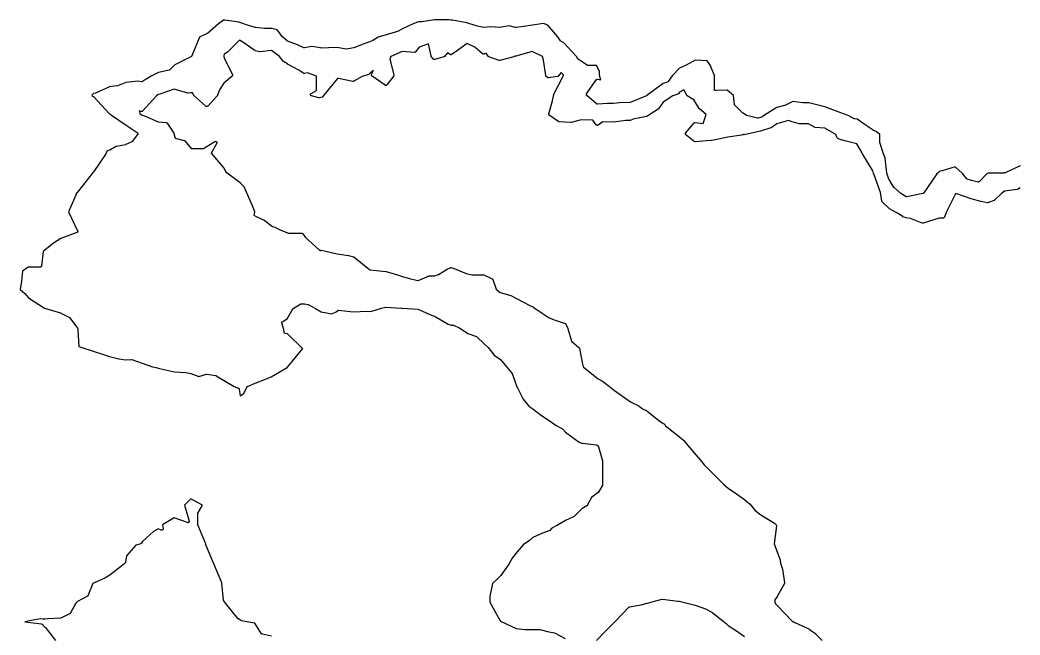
# Model space of a CAD drawing. Header units: millimetres. Extents: x 0 to 500, y 0 to 700.
# Drawn here: x 197.5 to 254.4, y 461.3 to 496.4 of the extents above; entities that cross this region are included whole.
import ezdxf

# ---------------------------------------------------------------- set-up
doc = ezdxf.new("R2010")
doc.units = ezdxf.units.MM
doc.layers.add('CORTE', color=1, linetype='Continuous')
doc.layers.add('GRABADO', color=5, linetype='Continuous')

msp = doc.modelspace()

# ---------------------------------------------------------------- linework, layer by layer
at = {"layer": 'CORTE'}
msp.add_lwpolyline([(254.457, 486.791), (254.312, 486.708), (254.307, 486.706), (254.301, 486.703), (254.292, 486.701), (253.571, 486.608), (253.391, 486.485), (252.99, 486.1), (252.982, 486.093), (252.971, 486.087), (252.647, 485.958), (252.643, 485.956), (252.632, 485.953), (252.623, 485.952), (252.612, 485.952), (252.606, 485.953), (252.227, 486.02), (252.223, 486.021), (251.67, 486.18), (251.669, 486.181), (250.802, 486.472), (250.787, 486.476), (250.787, 486.473), (250.786, 486.466), (250.784, 486.457), (250.781, 486.449), (250.24, 485.402), (250.141, 485.122), (250.137, 485.115), (250.132, 485.107), (250.126, 485.1), (250.118, 485.093), (250.111, 485.088), (250.102, 485.083), (250.088, 485.078), (250.078, 485.077), (249.851, 485.068), (249.543, 484.978), (248.934, 484.783), (248.927, 484.782), (248.917, 484.78), (248.907, 484.78), (248.898, 484.782), (248.888, 484.784), (248.884, 484.786), (248.223, 485.05), (247.971, 485.09), (247.967, 485.091), (247.963, 485.092), (247.784, 485.157), (247.778, 485.16), (247.434, 485.367), (247.019, 485.604), (247.015, 485.607), (247.01, 485.61), (246.603, 486.006), (246.599, 486.01), (246.593, 486.018), (246.588, 486.028), (246.585, 486.035), (246.584, 486.039), (246.582, 486.046), (246.508, 486.524), (246.137, 487.539), (246.105, 487.632), (246.104, 487.638), (246.102, 487.644), (246.098, 487.683), (246.065, 487.769), (245.479, 488.728), (245.478, 488.729), (245.343, 488.972), (245.157, 489.308), (244.557, 489.452), (244.262, 489.522), (244.258, 489.524), (244.251, 489.526), (244.081, 489.608), (244.073, 489.612), (244.061, 489.621), (244.055, 489.627), (244.052, 489.631), (244.047, 489.638), (244.044, 489.644), (243.96, 489.826), (243.331, 490.203), (242.782, 490.24), (242.77, 490.242), (242.758, 490.247), (242.408, 490.44), (241.896, 490.44), (241.891, 490.44), (241.886, 490.441), (241.881, 490.442), (241.484, 490.554), (241.482, 490.554), (241.265, 490.631), (240.608, 490.44), (240.284, 490.212), (240.273, 490.206), (239.667, 490.029), (238.75, 489.821), (238.741, 489.82), (238.731, 489.82), (238.722, 489.821), (238.702, 489.826), (238.698, 489.827), (238.693, 489.829), (238.6, 489.805), (238.596, 489.804), (237.81, 489.691), (237.116, 489.525), (236.88, 489.493), (236.876, 489.493), (236.605, 489.48), (235.951, 489.424), (235.943, 489.423), (235.929, 489.425), (235.919, 489.428), (235.909, 489.432), (235.904, 489.435), (235.899, 489.438), (235.428, 489.822), (235.42, 489.829), (235.414, 489.838), (235.412, 489.843), (235.409, 489.849), (235.406, 489.855), (235.404, 489.863), (235.403, 489.871), (235.403, 489.878), (235.403, 489.885), (235.404, 489.892), (235.406, 489.901), (235.409, 489.909), (235.412, 489.913), (235.415, 489.92), (235.419, 489.925), (235.887, 490.486), (235.891, 490.491), (235.896, 490.495), (235.898, 490.497), (235.907, 490.502), (235.919, 490.508), (235.924, 490.509), (235.929, 490.51), (235.938, 490.511), (235.948, 490.511), (235.952, 490.511), (236.407, 490.453), (236.585, 490.966), (236.195, 491.296), (236.19, 491.3), (236.184, 491.308), (236.181, 491.313), (235.888, 491.811), (235.509, 492.038), (235.505, 492.041), (235.5, 492.045), (235.493, 492.053), (235.488, 492.06), (235.486, 492.064), (235.308, 492.383), (235.068, 492.246), (234.999, 492.15), (234.994, 492.144), (234.986, 492.136), (234.979, 492.132), (234.971, 492.127), (234.964, 492.124), (234.694, 492.033), (234.143, 491.683), (233.862, 491.287), (233.857, 491.28), (233.849, 491.274), (233.845, 491.271), (233.314, 490.926), (233.204, 490.86), (233.196, 490.855), (233.186, 490.852), (233.185, 490.851), (233.181, 490.85), (232.431, 490.712), (232.264, 490.639), (232.254, 490.636), (232.242, 490.634), (232.01, 490.634), (231.317, 490.535), (231.31, 490.535), (230.699, 490.564), (230.427, 490.368), (230.421, 490.364), (230.415, 490.362), (230.41, 490.359), (230.4, 490.357), (230.395, 490.356), (230.39, 490.355), (230.375, 490.355), (230.365, 490.358), (230.355, 490.361), (230.346, 490.366), (230.341, 490.369), (230.334, 490.376), (230.328, 490.381), (230.122, 490.645), (229.467, 490.672), (228.89, 490.51), (228.884, 490.509), (228.876, 490.508), (228.869, 490.508), (228.528, 490.529), (228.219, 490.548), (228.21, 490.549), (228.2, 490.552), (228.189, 490.557), (227.651, 490.93), (227.645, 490.934), (227.639, 490.941), (227.633, 490.949), (227.629, 490.956), (227.624, 490.966), (227.622, 490.976), (227.621, 490.982), (227.621, 490.988), (227.621, 490.995), (227.622, 491.002), (227.623, 491.008), (227.832, 491.76), (227.907, 492.119), (227.908, 492.124), (227.91, 492.129), (227.912, 492.133), (228.466, 493.198), (228.469, 493.204), (228.473, 493.208), (228.472, 493.209), (228.327, 493.355), (228.166, 493.163), (228.164, 493.161), (228.157, 493.155), (228.143, 493.145), (228.128, 493.14), (227.617, 493.053), (227.611, 493.052), (227.596, 493.052), (227.586, 493.054), (227.577, 493.057), (227.568, 493.062), (227.562, 493.066), (227.557, 493.07), (227.554, 493.073), (227.465, 493.164), (227.459, 493.172), (227.455, 493.18), (227.451, 493.189), (227.449, 493.195), (227.448, 493.2), (227.328, 494.062), (227.258, 494.271), (226.673, 494.564), (225.822, 494.309), (225.773, 494.294), (225.767, 494.293), (225.758, 494.292), (225.744, 494.292), (225.735, 494.294), (225.73, 494.295), (225.721, 494.298), (225.716, 494.302), (225.699, 494.311), (225.67, 494.277), (225.666, 494.271), (225.658, 494.265), (225.653, 494.261), (225.645, 494.257), (225.636, 494.253), (224.843, 494.049), (224.834, 494.048), (224.822, 494.048), (224.812, 494.049), (224.805, 494.051), (224.212, 494.254), (224.205, 494.257), (224.199, 494.26), (224.195, 494.263), (224.19, 494.267), (224.184, 494.272), (224.178, 494.28), (224.175, 494.284), (224.062, 494.465), (223.923, 494.415), (223.92, 494.414), (223.915, 494.413), (223.905, 494.412), (223.891, 494.412), (223.881, 494.414), (223.876, 494.416), (223.871, 494.418), (223.865, 494.42), (223.857, 494.426), (223.852, 494.429), (223.41, 494.801), (222.982, 495.006), (222.3, 494.514), (222.086, 494.386), (222.081, 494.384), (222.076, 494.381), (222.067, 494.378), (222.053, 494.376), (222.043, 494.376), (222.029, 494.378), (222.014, 494.383), (222.009, 494.386), (221.854, 494.48), (221.682, 494.275), (221.674, 494.267), (221.664, 494.26), (221.659, 494.257), (221.655, 494.256), (221.65, 494.254), (221.142, 494.102), (221.136, 494.1), (221.126, 494.099), (221.117, 494.099), (221.107, 494.1), (221.097, 494.103), (221.093, 494.105), (221.087, 494.107), (221.082, 494.11), (221.074, 494.115), (221.067, 494.123), (221.064, 494.125), (220.938, 494.277), (220.934, 494.282), (220.927, 494.293), (220.924, 494.302), (220.923, 494.306), (220.779, 494.994), (220.242, 494.81), (220.041, 494.534), (220.038, 494.53), (220.035, 494.527), (220.027, 494.52), (220.019, 494.516), (220.014, 494.513), (220.005, 494.509), (219.996, 494.507), (219.986, 494.506), (219.979, 494.506), (219.282, 494.558), (218.639, 494.268), (218.58, 494.128), (218.811, 493.228), (218.812, 493.224), (218.813, 493.218), (218.813, 493.208), (218.812, 493.201), (218.81, 493.194), (218.808, 493.187), (218.805, 493.18), (218.802, 493.174), (218.799, 493.17), (218.401, 492.653), (218.397, 492.647), (218.387, 492.639), (218.379, 492.634), (218.369, 492.629), (218.357, 492.625), (218.347, 492.624), (218.338, 492.624), (218.333, 492.625), (218.327, 492.625), (218.318, 492.628), (218.313, 492.63), (218.305, 492.633), (217.561, 493.154), (217.556, 493.16), (217.549, 493.167), (217.544, 493.175), (217.542, 493.179), (217.539, 493.186), (217.536, 493.194), (217.535, 493.2), (217.534, 493.208), (217.534, 493.216), (217.535, 493.223), (217.536, 493.23), (217.538, 493.239), (217.541, 493.245), (217.65, 493.473), (217.464, 493.318), (217.462, 493.316), (217.375, 493.253), (217.373, 493.252), (217.363, 493.246), (217.353, 493.242), (217.352, 493.242), (216.996, 493.143), (216.527, 492.861), (216.518, 492.857), (216.506, 492.853), (216.495, 492.851), (216.484, 492.851), (216.477, 492.852), (215.656, 493.017), (215.598, 493.017), (214.801, 492.06), (214.766, 491.99), (214.764, 491.988), (214.761, 491.982), (214.754, 491.974), (214.745, 491.966), (214.736, 491.96), (214.731, 491.958), (214.729, 491.957), (214.721, 491.953), (214.65, 491.941), (214.564, 491.927), (214.558, 491.926), (214.549, 491.926), (214.54, 491.927), (214.115, 492.028), (214.109, 492.03), (214.095, 492.036), (214.087, 492.042), (214.084, 492.044), (214.08, 492.049), (214.072, 492.057), (214.068, 492.064), (214.066, 492.069), (214.063, 492.075), (214.061, 492.082), (214.059, 492.089), (214.058, 492.097), (214.058, 492.105), (214.059, 492.113), (214.061, 492.121), (214.062, 492.125), (214.064, 492.131), (214.069, 492.141), (214.074, 492.147), (214.077, 492.151), (214.082, 492.156), (214.09, 492.163), (214.094, 492.165), (214.394, 492.345), (214.394, 493.16), (213.883, 493.344), (213.726, 493.3), (213.721, 493.299), (213.716, 493.298), (213.706, 493.298), (213.7, 493.299), (213.691, 493.3), (213.681, 493.304), (213.676, 493.307), (213.671, 493.31), (213.388, 493.489), (212.749, 493.847), (212.747, 493.848), (212.519, 493.994), (212.511, 494), (212.506, 494.006), (212.503, 494.009), (212.303, 494.271), (211.837, 494.624), (211.179, 494.541), (211.165, 494.541), (210.911, 494.606), (210.905, 494.608), (210.9, 494.61), (210.894, 494.613), (210.89, 494.616), (210.202, 495.087), (210.016, 495.208), (209.343, 494.524), (209.336, 494.518), (209.329, 494.513), (209.146, 494.403), (209.132, 494.339), (209.13, 494.316), (209.129, 494.311), (209.128, 494.307), (209.122, 494.282), (209.149, 494.183), (209.619, 493.243), (209.623, 493.234), (209.624, 493.226), (209.625, 493.219), (209.625, 493.213), (209.625, 493.205), (209.624, 493.196), (209.622, 493.191), (209.621, 493.186), (209.617, 493.178), (209.613, 493.17), (209.609, 493.166), (209.605, 493.161), (209.6, 493.157), (209.136, 492.759), (208.888, 492.376), (208.773, 492.073), (208.771, 492.067), (208.767, 492.061), (208.763, 492.055), (208.76, 492.052), (208.208, 491.444), (208.205, 491.441), (208.197, 491.434), (208.19, 491.43), (208.186, 491.428), (208.177, 491.424), (208.172, 491.423), (208.162, 491.42), (208.143, 491.42), (208.133, 491.423), (208.128, 491.424), (208.123, 491.426), (208.114, 491.43), (208.106, 491.436), (208.103, 491.438), (207.428, 492.046), (207.425, 492.049), (207.418, 492.056), (207.414, 492.063), (207.411, 492.068), (207.344, 492.213), (207.237, 492.197), (207.11, 492.178), (207.104, 492.178), (207.096, 492.178), (207.087, 492.179), (207.081, 492.18), (206.302, 492.414), (205.475, 492.125), (205.403, 492.105), (205.371, 492.086), (205.299, 492.043), (204.504, 491.168), (204.5, 491.163), (204.489, 491.154), (204.484, 491.151), (204.479, 491.149), (204.47, 491.145), (204.456, 491.142), (204.44, 491.142), (204.429, 491.144), (204.306, 491.181), (204.349, 491.035), (204.428, 490.978), (204.482, 490.943), (204.618, 490.889), (205.392, 490.554), (205.847, 490.51), (205.852, 490.509), (205.862, 490.507), (205.872, 490.503), (205.881, 490.498), (205.886, 490.494), (205.891, 490.489), (205.896, 490.484), (205.899, 490.479), (206.274, 489.916), (206.276, 489.912), (206.279, 489.907), (206.281, 489.9), (206.36, 489.617), (206.867, 489.496), (206.873, 489.494), (206.878, 489.492), (206.884, 489.49), (206.891, 489.485), (206.9, 489.478), (206.905, 489.472), (207.261, 489.043), (207.964, 489.043), (208.114, 489.132), (208.618, 489.435), (208.622, 489.438), (208.632, 489.442), (208.639, 489.444), (208.649, 489.446), (208.661, 489.446), (208.671, 489.445), (208.676, 489.443), (208.686, 489.441), (208.695, 489.435), (208.699, 489.432), (208.706, 489.427), (208.71, 489.423), (208.716, 489.416), (208.721, 489.409), (208.724, 489.403), (208.727, 489.397), (208.728, 489.392), (208.73, 489.386), (208.731, 489.377), (208.731, 489.367), (208.731, 489.363), (208.73, 489.356), (208.727, 489.347), (208.725, 489.34), (208.723, 489.336), (208.411, 488.775), (209.137, 487.904), (209.141, 487.899), (209.145, 487.891), (209.209, 487.764), (209.238, 487.704), (210.051, 487.095), (210.053, 487.094), (210.057, 487.091), (210.278, 486.858), (210.282, 486.854), (210.287, 486.847), (210.291, 486.841), (210.293, 486.835), (210.403, 486.572), (210.731, 485.784), (210.867, 485.458), (210.868, 485.453), (210.87, 485.446), (210.871, 485.437), (210.871, 485.429), (210.871, 485.421), (210.869, 485.414), (210.826, 485.241), (210.964, 485.175), (211.413, 484.96), (211.419, 484.957), (211.892, 484.603), (212.023, 484.564), (212.027, 484.562), (212.034, 484.559), (212.366, 484.388), (212.799, 484.215), (213.565, 484.215), (213.575, 484.214), (213.584, 484.211), (213.589, 484.209), (213.594, 484.207), (213.603, 484.202), (213.609, 484.197), (213.614, 484.193), (213.618, 484.188), (213.622, 484.183), (213.768, 483.964), (214.544, 483.267), (214.608, 483.22), (214.612, 483.22), (214.627, 483.231), (214.63, 483.233), (214.636, 483.237), (214.644, 483.24), (214.656, 483.244), (214.667, 483.244), (214.672, 483.244), (214.677, 483.244), (214.683, 483.243), (215.577, 483.042), (216.22, 482.945), (216.223, 482.945), (216.509, 482.876), (216.515, 482.875), (216.522, 482.872), (216.53, 482.867), (216.536, 482.863), (217.422, 482.154), (217.426, 482.151), (217.432, 482.145), (217.438, 482.137), (217.443, 482.126), (217.444, 482.125), (217.445, 482.125), (217.452, 482.126), (217.46, 482.125), (218.353, 482.036), (218.357, 482.035), (218.361, 482.034), (219.015, 481.838), (219.29, 481.756), (219.746, 481.619), (220.187, 481.523), (220.771, 481.778), (220.782, 481.781), (220.79, 481.782), (220.795, 481.782), (221.109, 481.782), (221.342, 481.862), (221.844, 482.162), (222.017, 482.251), (222.022, 482.253), (222.029, 482.255), (222.034, 482.256), (222.041, 482.258), (222.05, 482.258), (222.057, 482.257), (222.064, 482.256), (222.069, 482.255), (222.325, 482.167), (222.833, 481.964), (222.996, 481.899), (223.252, 481.848), (223.903, 481.848), (223.914, 481.847), (223.921, 481.845), (223.925, 481.844), (223.93, 481.842), (224.405, 481.614), (224.411, 481.611), (224.416, 481.607), (224.42, 481.604), (224.426, 481.598), (224.431, 481.591), (224.435, 481.585), (224.438, 481.58), (224.44, 481.575), (224.621, 481.031), (224.861, 480.85), (225.457, 480.672), (225.461, 480.67), (225.465, 480.669), (225.787, 480.503), (226.588, 480.091), (226.715, 480.026), (226.72, 480.023), (226.726, 480.018), (226.765, 479.985), (226.841, 479.939), (226.843, 479.938), (227.64, 479.392), (227.995, 479.271), (228.555, 479.079), (228.56, 479.077), (228.572, 479.071), (228.577, 479.068), (228.579, 479.066), (228.585, 479.061), (228.592, 479.053), (228.595, 479.048), (228.598, 479.044), (228.6, 479.039), (228.704, 478.789), (228.706, 478.786), (228.917, 478.075), (229.34, 477.706), (229.343, 477.703), (229.349, 477.696), (229.356, 477.686), (229.36, 477.678), (229.362, 477.672), (229.363, 477.666), (229.532, 476.856), (229.532, 476.856), (229.575, 476.623), (229.598, 476.59), (230.426, 475.928), (230.674, 475.796), (230.679, 475.793), (231.086, 475.487), (231.088, 475.485), (231.357, 475.255), (231.821, 474.938), (232.276, 474.625), (232.75, 474.381), (232.752, 474.38), (232.756, 474.378), (233.032, 474.179), (233.191, 474.115), (233.196, 474.113), (233.204, 474.109), (233.209, 474.105), (233.885, 473.564), (234.129, 473.389), (234.196, 473.357), (234.2, 473.355), (234.207, 473.35), (234.214, 473.344), (234.218, 473.34), (234.222, 473.335), (234.225, 473.33), (234.273, 473.254), (235.064, 472.622), (235.3, 472.433), (235.304, 472.43), (235.308, 472.425), (235.546, 472.14), (236.001, 471.594), (236.236, 471.311), (236.47, 471.031), (236.923, 470.579), (237.221, 470.28), (237.577, 469.924), (237.842, 469.697), (238.305, 469.379), (238.767, 469.063), (238.77, 469.06), (239.058, 468.813), (239.062, 468.81), (239.065, 468.806), (239.381, 468.427), (239.691, 468.178), (240.476, 467.708), (240.48, 467.705), (240.486, 467.7), (240.491, 467.694), (240.563, 467.608), (240.567, 467.604), (240.572, 467.596), (240.574, 467.59), (240.577, 467.582), (240.579, 467.574), (240.579, 467.57), (240.58, 467.561), (240.579, 467.554), (240.459, 466.542), (240.646, 466.019), (240.789, 465.618), (240.791, 465.612), (240.792, 465.605), (240.808, 465.439), (240.933, 465.101), (240.934, 465.096), (240.935, 465.091), (241.042, 464.318), (241.043, 464.313), (241.043, 464.307), (241.042, 464.3), (241.041, 464.294), (241.039, 464.288), (241.037, 464.281), (241.034, 464.276), (240.639, 463.566), (240.638, 463.563), (240.498, 463.353), (240.483, 463.214), (240.532, 463.119), (240.629, 463.02), (241.483, 462.141), (241.506, 462.121), (241.52, 462.118), (241.524, 462.117), (241.529, 462.115), (241.537, 462.111), (241.543, 462.108), (241.623, 462.052), (242.461, 461.674), (242.468, 461.671), (242.472, 461.667), (242.797, 461.424), (242.799, 461.422), (242.803, 461.419), (243.185, 461.026)], dxfattribs=at)
at = {"layer": 'GRABADO'}
for points in [[(254.458, 488.058), (253.639, 487.664), (253.632, 487.662), (253.624, 487.66), (253.559, 487.65), (253.518, 487.639), (253.51, 487.637), (253.5, 487.636), (252.637, 487.636), (252.565, 487.595), (252.118, 487.148), (252.111, 487.142), (252.103, 487.137), (252.096, 487.133), (252.085, 487.13), (252.073, 487.128), (252.058, 487.128), (251.682, 487.225), (251.68, 487.225), (251.434, 487.299), (251.429, 487.3), (251.42, 487.304), (251.412, 487.309), (251.402, 487.317), (251.395, 487.325), (251.199, 487.604), (250.747, 488), (250.012, 487.763), (250.007, 487.761), (250, 487.76), (249.875, 487.739), (249.822, 487.684), (249.817, 487.68), (249.814, 487.677), (249.704, 487.601), (248.973, 486.505), (248.97, 486.501), (248.967, 486.497), (248.96, 486.49), (248.955, 486.487), (248.95, 486.482), (248.941, 486.477), (248.933, 486.474), (248.916, 486.47), (248.914, 486.47), (247.998, 486.286), (247.991, 486.285), (247.981, 486.285), (247.971, 486.287), (247.962, 486.289), (247.957, 486.291), (247.952, 486.293), (247.947, 486.296), (247.663, 486.481), (247.659, 486.484), (247.279, 486.813), (247.274, 486.818), (247.268, 486.825), (246.995, 487.28), (246.992, 487.285), (246.989, 487.291), (246.87, 487.632), (246.868, 487.638), (246.867, 487.645), (246.776, 488.496), (246.683, 488.74), (246.682, 488.741), (246.463, 489.374), (246.46, 489.382), (246.459, 489.39), (246.459, 489.394), (246.459, 489.841), (246.25, 490), (246.101, 490.069), (246.099, 490.07), (246.094, 490.073), (245.58, 490.429), (245.18, 490.706), (245.035, 490.719), (245.03, 490.72), (245.025, 490.721), (245.017, 490.723), (245.008, 490.727), (244.667, 490.921), (244.255, 491.06), (243.638, 491.291), (243.331, 491.406), (242.815, 491.542), (242.419, 491.634), (242.097, 491.634), (242.092, 491.634), (241.513, 491.709), (241.056, 491.493), (241.05, 491.491), (241.045, 491.489), (240.605, 491.374), (239.905, 490.927), (239.768, 490.831), (239.758, 490.825), (239.667, 490.798), (239.54, 490.77), (239.537, 490.769), (239.532, 490.768), (239.522, 490.768), (239.513, 490.77), (238.896, 490.918), (238.886, 490.922), (238.881, 490.925), (238.682, 491.044), (238.676, 491.048), (238.671, 491.052), (238.208, 491.497), (238.206, 491.5), (238.2, 491.506), (238.196, 491.513), (238.193, 491.52), (238.189, 491.532), (238.188, 491.539), (238.133, 492.063), (237.77, 492.366), (237.126, 492.332), (237.115, 492.332), (237.104, 492.335), (237.095, 492.338), (237.086, 492.343), (237.081, 492.346), (237.076, 492.35), (237.07, 492.355), (237.065, 492.362), (237.061, 492.367), (237.057, 492.374), (237.055, 492.38), (237.053, 492.385), (237.051, 492.392), (237.05, 492.399), (237.049, 492.405), (237.049, 493.198), (236.803, 493.789), (236.639, 494.023), (235.96, 494.058), (235.442, 493.788), (235.44, 493.787), (235.062, 493.617), (234.652, 493.166), (234.421, 492.845), (234.418, 492.841), (234.411, 492.833), (234.404, 492.828), (234.4, 492.825), (234.392, 492.821), (234.387, 492.819), (234.126, 492.731), (233.214, 492.047), (233.208, 492.042), (233.199, 492.038), (233.193, 492.034), (232.264, 491.663), (232.255, 491.659), (232.246, 491.658), (232.243, 491.658), (231.645, 491.634), (231.316, 491.592), (231.31, 491.592), (230.963, 491.607), (230.388, 491.562), (230.38, 491.562), (230.375, 491.563), (230.37, 491.563), (230.366, 491.565), (230.357, 491.567), (230.347, 491.572), (230.341, 491.576), (230.337, 491.58), (229.791, 492.045), (229.787, 492.049), (229.782, 492.054), (229.777, 492.06), (229.774, 492.066), (229.77, 492.074), (229.767, 492.083), (229.766, 492.088), (229.765, 492.094), (229.765, 492.102), (229.766, 492.11), (229.767, 492.118), (229.769, 492.124), (229.771, 492.13), (229.774, 492.137), (229.776, 492.141), (230.325, 492.945), (230.328, 492.949), (230.333, 492.955), (230.338, 492.959), (230.343, 492.963), (230.352, 492.968), (230.357, 492.97), (230.366, 492.974), (230.38, 492.975), (230.39, 492.975), (230.578, 492.95), (230.516, 493.195), (230.515, 493.199), (230.514, 493.207), (230.514, 493.212), (230.514, 493.439), (230.34, 493.763), (229.859, 493.763), (229.85, 493.764), (229.845, 493.765), (229.84, 493.767), (229.829, 493.771), (229.419, 494.042), (229.296, 494.116), (229.293, 494.118), (229.286, 494.122), (229.281, 494.128), (229.275, 494.135), (229.271, 494.142), (229.195, 494.28), (228.485, 495.047), (228.309, 495.152), (228.304, 495.156), (228.298, 495.16), (228.293, 495.165), (228.289, 495.171), (228.286, 495.174), (228.148, 495.391), (227.561, 496.056), (227.328, 496.149), (226.691, 496.064), (226.181, 495.974), (225.763, 495.92), (225.758, 495.919), (225.746, 495.919), (225.737, 495.921), (225.37, 496.015), (224.837, 495.934), (224.831, 495.933), (224.825, 495.933), (224.326, 495.964), (223.904, 495.919), (223.895, 495.919), (223.886, 495.92), (223.498, 496.016), (223.495, 496.017), (222.955, 496.199), (222.145, 496.351), (222.051, 496.342), (222.044, 496.342), (221.943, 496.352), (221.126, 496.352), (220.393, 496.254), (220.392, 496.253), (220.211, 496.238), (219.948, 496.148), (219.302, 495.842), (219.021, 495.699), (219.014, 495.697), (218.364, 495.512), (217.905, 495.368), (217.616, 495.184), (217.61, 495.181), (217.602, 495.177), (217.441, 495.116), (217.156, 495.022), (216.518, 494.767), (216.512, 494.765), (216.136, 494.69), (216.129, 494.689), (216.119, 494.689), (216.112, 494.69), (215.558, 494.79), (215.076, 494.773), (214.638, 494.757), (214.633, 494.757), (214.626, 494.758), (214.139, 494.846), (213.722, 494.763), (213.715, 494.762), (213.706, 494.762), (213.694, 494.763), (213.684, 494.767), (213.318, 494.931), (212.759, 495.146), (212.752, 495.148), (212.743, 495.154), (212.741, 495.155), (212.738, 495.158), (212.479, 495.381), (212.475, 495.385), (212.471, 495.39), (212.17, 495.795), (211.85, 495.862), (211.437, 495.862), (210.922, 495.919), (210.916, 495.92), (210.91, 495.922), (210.54, 496.033), (210.539, 496.033), (209.987, 496.226), (209.178, 496.351), (209.107, 496.344), (208.823, 496.126), (208.198, 495.587), (208.193, 495.583), (208.191, 495.582), (208.187, 495.58), (208.056, 495.521), (207.743, 495.38), (207.297, 494.31), (207.295, 494.304), (207.293, 494.299), (207.291, 494.293), (207.286, 494.284), (207.281, 494.279), (207.279, 494.276), (207.272, 494.269), (207.262, 494.263), (207.255, 494.259), (207.254, 494.258), (206.344, 493.809), (206.051, 493.519), (206.045, 493.514), (206.04, 493.511), (206.035, 493.507), (206.027, 493.504), (206.02, 493.501), (205.399, 493.358), (204.984, 493.147), (204.652, 492.948), (204.485, 492.848), (204.48, 492.845), (204.471, 492.841), (204.466, 492.84), (204.461, 492.839), (204.452, 492.838), (204.442, 492.838), (204.436, 492.838), (204.226, 492.873), (203.539, 492.785), (203.073, 492.605), (203.068, 492.602), (203.056, 492.6), (202.614, 492.553), (201.83, 492.193), (201.824, 492.191), (201.703, 492.159), (201.655, 492.118), (201.607, 492.077), (201.623, 492.032), (201.696, 492.001), (201.703, 491.998), (201.712, 491.992), (201.717, 491.988), (201.721, 491.984), (202.597, 491.038), (202.601, 491.033), (202.604, 491.028), (202.614, 491.011), (202.622, 491.008), (202.63, 491.005), (202.735, 490.934), (203.564, 490.371), (203.787, 490.208), (204.199, 489.941), (204.202, 489.939), (204.21, 489.932), (204.216, 489.926), (204.22, 489.92), (204.224, 489.914), (204.226, 489.909), (204.229, 489.901), (204.232, 489.892), (204.232, 489.887), (204.233, 489.882), (204.233, 489.872), (204.232, 489.864), (204.23, 489.858), (204.228, 489.852), (204.226, 489.845), (204.223, 489.84), (204.219, 489.835), (203.911, 489.434), (203.906, 489.428), (203.901, 489.424), (203.896, 489.42), (203.888, 489.415), (203.549, 489.256), (203.544, 489.255), (203.54, 489.253), (202.995, 489.144), (202.628, 488.94), (202.62, 488.936), (202.487, 488.896), (202.406, 488.732), (202.404, 488.728), (201.728, 487.737), (201.677, 487.672), (201.633, 487.61), (200.8, 486.559), (200.775, 486.526), (200.77, 486.52), (200.763, 486.515), (200.76, 486.512), (200.736, 486.496), (200.704, 486.39), (200.703, 486.386), (200.285, 485.433), (200.804, 484.358), (200.806, 484.353), (200.808, 484.347), (200.809, 484.341), (200.81, 484.333), (200.81, 484.325), (200.81, 484.321), (200.809, 484.311), (200.808, 484.305), (200.805, 484.295), (200.8, 484.284), (200.793, 484.273), (200.788, 484.268), (200.788, 484.267), (200.781, 484.261), (200.772, 484.255), (200.767, 484.252), (200.761, 484.25), (199.848, 483.917), (199.434, 483.657), (198.937, 483.259), (198.833, 483.171), (198.742, 482.35), (198.741, 482.345), (198.739, 482.34), (198.737, 482.333), (198.734, 482.326), (198.729, 482.319), (198.724, 482.313), (198.722, 482.31), (198.717, 482.305), (198.707, 482.298), (198.702, 482.295), (198.697, 482.292), (198.689, 482.29), (198.682, 482.288), (198.673, 482.287), (198.668, 482.287), (197.986, 482.287), (197.659, 482.056), (197.611, 481.49), (197.611, 481.486), (197.524, 481.015), (197.797, 480.787), (197.802, 480.783), (197.807, 480.778), (198.013, 480.53), (198.91, 479.943), (198.912, 479.943), (198.917, 479.941), (198.918, 479.94), (199.837, 479.676), (199.843, 479.674), (199.849, 479.671), (200.338, 479.412), (200.344, 479.409), (200.35, 479.405), (200.353, 479.402), (200.356, 479.399), (200.361, 479.394), (200.801, 478.804), (200.803, 478.8), (200.807, 478.794), (200.81, 478.786), (200.812, 478.781), (200.813, 478.772), (200.814, 478.766), (200.817, 478.703), (200.876, 477.773), (200.987, 477.72), (201.691, 477.495), (202.273, 477.309), (202.615, 477.199), (203.154, 477.07), (203.524, 477.006), (203.87, 477.036), (203.875, 477.036), (203.882, 477.036), (203.89, 477.034), (203.896, 477.032), (204.472, 476.825), (205.066, 476.611), (205.345, 476.558), (205.35, 476.557), (205.357, 476.554), (205.363, 476.552), (205.398, 476.532), (205.458, 476.522), (205.461, 476.522), (206.311, 476.331), (206.956, 476.282), (206.959, 476.282), (207.241, 476.237), (207.249, 476.235), (207.698, 476.055), (208.133, 476.186), (208.138, 476.187), (208.146, 476.188), (208.155, 476.188), (208.16, 476.188), (208.674, 476.111), (208.68, 476.11), (208.685, 476.108), (208.692, 476.106), (208.699, 476.102), (209.117, 475.851), (209.712, 475.494), (209.954, 475.397), (209.96, 475.394), (209.964, 475.391), (209.972, 475.386), (209.977, 475.381), (209.981, 475.377), (209.986, 475.37), (209.991, 475.362), (209.994, 475.355), (209.995, 475.35), (209.997, 475.344), (210.061, 474.959), (210.272, 475.086), (210.427, 475.456), (210.429, 475.461), (210.435, 475.47), (210.439, 475.475), (210.443, 475.479), (210.449, 475.486), (210.456, 475.49), (210.461, 475.493), (210.466, 475.496), (210.904, 475.671), (211.49, 475.905), (211.824, 476.039), (212.726, 476.581), (212.738, 476.589), (212.741, 476.591), (212.744, 476.593), (212.748, 476.596), (213.623, 477.647), (213.618, 477.65), (213.613, 477.653), (213.608, 477.657), (212.747, 478.484), (212.618, 478.515), (212.613, 478.517), (212.606, 478.52), (212.595, 478.527), (212.585, 478.535), (212.579, 478.542), (212.576, 478.547), (212.572, 478.554), (212.569, 478.561), (212.567, 478.568), (212.565, 478.573), (212.537, 478.744), (212.422, 479.089), (212.421, 479.093), (212.419, 479.1), (212.419, 479.108), (212.419, 479.114), (212.42, 479.123), (212.421, 479.13), (212.423, 479.138), (212.427, 479.145), (212.429, 479.148), (212.433, 479.155), (212.439, 479.162), (212.444, 479.167), (212.45, 479.171), (212.453, 479.173), (212.728, 479.338), (213.046, 479.911), (213.05, 479.917), (213.054, 479.922), (213.06, 479.928), (213.067, 479.934), (213.071, 479.937), (213.473, 480.178), (213.475, 480.179), (213.482, 480.183), (213.493, 480.186), (213.504, 480.188), (213.716, 480.188), (213.904, 480.163), (213.907, 480.163), (213.913, 480.161), (213.92, 480.158), (213.924, 480.157), (214.347, 479.939), (214.664, 479.748), (215.28, 479.625), (215.523, 479.746), (215.614, 479.819), (215.619, 479.823), (215.625, 479.826), (215.632, 479.829), (215.643, 479.833), (215.654, 479.834), (215.663, 479.834), (216.492, 479.744), (217.279, 479.786), (217.287, 479.786), (217.294, 479.785), (217.421, 479.76), (217.551, 479.769), (218.101, 479.945), (218.102, 479.945), (218.326, 480.012), (218.332, 480.013), (218.335, 480.013), (218.34, 480.014), (218.345, 480.014), (219.219, 479.948), (219.219, 479.948), (219.259, 479.945), (219.264, 479.946), (219.274, 479.946), (219.278, 479.945), (219.286, 479.944), (219.287, 479.944), (220.2, 479.883), (220.208, 479.882), (220.215, 479.88), (220.221, 479.879), (220.226, 479.876), (220.852, 479.584), (221.15, 479.471), (221.154, 479.469), (221.158, 479.467), (221.902, 479.045), (222.058, 478.974), (222.166, 478.99), (222.172, 478.991), (222.181, 478.991), (222.186, 478.99), (222.193, 478.99), (222.204, 478.986), (222.53, 478.829), (222.535, 478.827), (222.54, 478.824), (223.008, 478.503), (223.51, 478.331), (223.517, 478.328), (223.522, 478.325), (223.528, 478.32), (223.534, 478.315), (223.952, 477.913), (224.173, 477.701), (224.524, 477.28), (224.871, 477.031), (224.875, 477.028), (224.881, 477.022), (225.244, 476.586), (225.529, 476.244), (225.531, 476.241), (225.533, 476.238), (225.538, 476.23), (225.813, 475.462), (225.814, 475.46), (225.818, 475.455), (226.161, 474.77), (226.492, 474.371), (226.722, 474.214), (226.723, 474.213), (227.204, 473.842), (227.648, 473.558), (228.052, 473.267), (228.406, 473.076), (228.41, 473.074), (228.418, 473.068), (228.424, 473.063), (228.426, 473.06), (228.583, 472.885), (229.354, 472.33), (229.478, 472.262), (229.54, 472.262), (229.544, 472.262), (230.344, 472.166), (230.35, 472.165), (230.355, 472.164), (230.362, 472.161), (230.368, 472.158), (230.375, 472.154), (230.382, 472.149), (230.386, 472.145), (230.389, 472.141), (230.444, 472.075), (230.447, 472.071), (230.451, 472.065), (230.455, 472.057), (230.457, 472.051), (230.676, 471.259), (230.677, 471.255), (230.677, 471.25), (230.678, 471.244), (230.678, 469.866), (230.677, 469.86), (230.676, 469.854), (230.675, 469.848), (230.673, 469.843), (230.67, 469.836), (230.667, 469.83), (230.447, 469.478), (230.443, 469.473), (230.438, 469.467), (230.433, 469.463), (230.062, 469.165), (229.814, 468.72), (229.81, 468.713), (229.806, 468.708), (229.8, 468.702), (229.791, 468.695), (229.505, 468.523), (229.083, 468.101), (229.077, 468.096), (229.071, 468.092), (229.066, 468.09), (228.567, 467.865), (228.093, 467.58), (228.091, 467.579), (227.79, 467.419), (227.657, 467.282), (227.654, 467.279), (227.649, 467.275), (227.643, 467.272), (227.639, 467.269), (227.633, 467.267), (227.274, 467.144), (226.721, 466.895), (226.526, 466.72), (226.522, 466.717), (226.164, 466.477), (225.828, 466.075), (225.828, 466.075), (225.532, 465.72), (225.346, 465.385), (225.344, 465.381), (224.888, 464.725), (224.885, 464.72), (224.881, 464.716), (224.667, 464.511), (224.419, 464.273), (224.266, 463.54), (224.266, 463.218), (224.838, 462.191), (224.874, 462.142), (225.774, 461.709), (226.258, 461.651), (227.111, 461.651), (227.117, 461.65), (227.121, 461.65), (227.622, 461.521), (227.967, 461.462), (227.973, 461.46), (227.976, 461.459), (227.981, 461.457), (228.562, 461.14)], [(211.836, 461.284), (211.32, 461.388), (211.315, 461.389), (211.307, 461.392), (211.299, 461.396), (211.294, 461.399), (211.287, 461.404), (211.282, 461.41), (211.278, 461.414), (211.275, 461.418), (210.894, 462.027), (210.111, 462.161), (210.107, 462.163), (210.102, 462.164), (210.095, 462.167), (210.089, 462.17), (210.085, 462.173), (209.959, 462.264), (209.956, 462.266), (209.951, 462.271), (209.216, 463.153), (209.213, 463.156), (209.124, 463.29), (209.122, 463.293), (209.119, 463.3), (209.116, 463.308), (209.114, 463.314), (209.113, 463.32), (209.011, 464.299), (209.007, 464.32), (208.709, 465.033), (208.559, 465.393), (208.109, 466.474), (208.107, 466.479), (208.105, 466.488), (208.104, 466.497), (208.104, 466.501), (208.104, 466.519), (208.101, 466.526), (208.083, 466.568), (207.647, 467.618), (207.645, 467.623), (207.644, 467.63), (207.642, 467.638), (207.642, 467.644), (207.642, 468.236), (207.642, 468.242), (207.644, 468.25), (207.645, 468.257), (207.649, 468.266), (207.651, 468.271), (207.905, 468.728), (207.24, 469.096), (206.885, 468.736), (207.158, 467.834), (207.159, 467.829), (207.161, 467.821), (207.161, 467.814), (207.161, 467.808), (207.16, 467.8), (207.158, 467.793), (207.156, 467.785), (207.149, 467.773), (207.14, 467.762), (207.134, 467.757), (207.13, 467.753), (207.123, 467.748), (207.118, 467.746), (207.11, 467.743), (207.1, 467.74), (207.093, 467.739), (207.088, 467.739), (207.083, 467.739), (207.076, 467.739), (207.066, 467.741), (207.061, 467.743), (206.308, 468.014), (205.63, 467.607), (205.665, 467.395), (205.666, 467.389), (205.666, 467.382), (205.666, 467.376), (205.664, 467.367), (205.663, 467.362), (205.66, 467.354), (205.656, 467.347), (205.652, 467.341), (205.648, 467.335), (205.644, 467.331), (205.638, 467.326), (205.632, 467.321), (205.627, 467.318), (205.618, 467.314), (205.611, 467.312), (205.606, 467.311), (205.598, 467.31), (205.594, 467.309), (205.586, 467.309), (205.575, 467.311), (205.566, 467.313), (205.38, 467.388), (205.128, 467.236), (204.505, 466.676), (204.442, 466.575), (204.439, 466.569), (204.432, 466.563), (204.425, 466.556), (204.415, 466.55), (204.407, 466.546), (204.401, 466.544), (204.108, 466.467), (203.591, 465.847), (203.529, 465.487), (203.527, 465.481), (203.525, 465.473), (203.522, 465.467), (203.517, 465.459), (203.513, 465.453), (203.51, 465.45), (203.424, 465.366), (203.421, 465.364), (202.64, 464.755), (202.636, 464.752), (202.352, 464.581), (202.347, 464.579), (201.711, 464.301), (201.677, 464.268), (201.391, 463.581), (201.389, 463.577), (201.385, 463.571), (201.379, 463.564), (201.375, 463.559), (201.37, 463.554), (201.363, 463.55), (201.358, 463.547), (200.789, 463.259), (200.703, 463.156), (200.37, 462.572), (200.367, 462.567), (200.362, 462.561), (200.356, 462.555), (200.35, 462.55), (200.345, 462.547), (200.34, 462.544), (199.846, 462.312), (199.84, 462.309), (199.832, 462.307), (199.827, 462.306), (199.822, 462.305), (199.109, 462.268), (198.899, 462.238), (198.894, 462.237), (198.884, 462.237), (198.879, 462.238), (198.677, 462.267), (197.977, 462.134), (197.798, 462.1), (197.972, 462.077), (198.745, 461.974), (198.749, 461.973), (198.757, 461.971), (198.764, 461.968), (198.769, 461.965), (198.775, 461.962), (198.781, 461.957), (198.786, 461.953), (198.944, 461.786), (198.947, 461.783), (199.539, 461.029)], [(230.344, 461.032), (230.834, 461.536), (231.258, 461.971), (231.421, 462.14), (231.832, 462.562), (232.186, 462.927), (232.189, 462.929), (232.197, 462.935), (232.207, 462.941), (232.215, 462.944), (232.222, 462.946), (232.98, 463.075), (233.137, 463.138), (233.141, 463.139), (233.234, 463.164), (233.635, 463.271), (233.636, 463.272), (234.074, 463.377), (234.077, 463.377), (234.085, 463.378), (234.095, 463.378), (234.969, 463.274), (234.969, 463.274), (235.012, 463.268), (235.017, 463.269), (235.026, 463.268), (235.03, 463.267), (235.037, 463.265), (235.044, 463.263), (235.96, 463.043), (235.964, 463.042), (236.539, 462.835), (236.544, 462.833), (236.907, 462.639), (236.912, 462.636), (236.915, 462.634), (237.524, 462.147), (237.723, 462.004), (237.727, 462.001), (237.843, 461.892), (238.314, 461.578), (238.315, 461.578), (238.766, 461.253)]]:
    msp.add_lwpolyline(points, dxfattribs=at)

doc.saveas('drawing.dxf')
